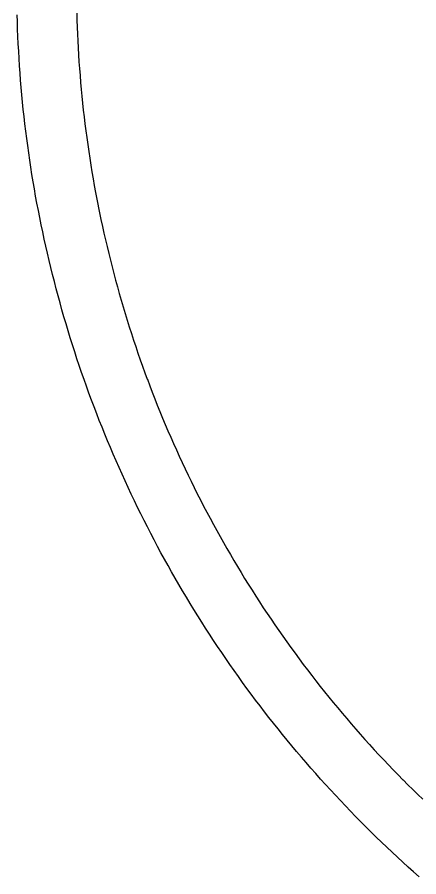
# Model space of a CAD drawing. Header units: millimetres. Extents: x -252 to 252, y -252 to 252.
# Drawn here: x -252.1 to -167.1, y -188.9 to -6.7 of the extents above; entities that cross this region are included whole.
import ezdxf

# ---------------------------------------------------------------- set-up
doc = ezdxf.new("R2010")
doc.units = ezdxf.units.MM
doc.layers.add('CUT_INNER', color=6, linetype='Continuous')
doc.layers.add('CUT_OUTER', color=1, linetype='Continuous')

msp = doc.modelspace()

# ---------------------------------------------------------------- linework, layer by layer
at = {"layer": 'CUT_INNER'}
msp.add_lwpolyline([(-239.5178, -5.8806), (-239.4773, -7.3486), (-239.4772, -7.3501), (-239.4277, -8.8179), (-239.4276, -8.8194), (-239.3691, -10.2868), (-239.369, -10.2883), (-239.3014, -11.7554), (-239.3014, -11.7569), (-239.2248, -13.2235), (-239.2247, -13.225), (-239.1392, -14.6911), (-239.1391, -14.6926), (-239.0445, -16.1581), (-239.0444, -16.1597), (-238.9409, -17.6246), (-238.9408, -17.6261), (-238.8282, -19.0904), (-238.8281, -19.0919), (-238.7066, -20.5554), (-238.7065, -20.5569), (-238.576, -22.0197), (-238.5758, -22.0212), (-238.4364, -23.4832), (-238.4362, -23.4847), (-238.2878, -24.9457), (-238.2876, -24.9473), (-238.1303, -26.4074), (-238.1301, -26.4089), (-237.9637, -27.868), (-237.9636, -27.8695), (-237.7883, -29.3276), (-237.7881, -29.3291), (-237.6038, -30.7861), (-237.6036, -30.7876), (-237.4105, -32.2434), (-237.4103, -32.245), (-237.2082, -33.6995), (-237.2079, -33.7011), (-236.9969, -35.1544), (-236.9967, -35.1559), (-236.7767, -36.6079), (-236.7765, -36.6094), (-236.5477, -38.0601), (-236.5474, -38.0616), (-236.3097, -39.5108), (-236.3094, -39.5123), (-236.0628, -40.96), (-236.0625, -40.9615), (-235.807, -42.4077), (-235.8068, -42.4092), (-235.5424, -43.8538), (-235.5421, -43.8553), (-235.2689, -45.2982), (-235.2686, -45.2997), (-234.9865, -46.7409), (-234.9862, -46.7424), (-234.6953, -48.1819), (-234.695, -48.1834), (-234.3952, -49.6211), (-234.3949, -49.6226), (-234.0863, -51.0584), (-234.086, -51.0599), (-233.7686, -52.4937), (-233.7683, -52.4952), (-233.4421, -53.9271), (-233.4418, -53.9286), (-233.1069, -55.3585), (-233.1065, -55.36), (-232.7628, -56.7877), (-232.7624, -56.7892), (-232.41, -58.2149), (-232.4096, -58.2164), (-232.0484, -59.6398), (-232.048, -59.6413), (-231.6781, -61.0625), (-231.6777, -61.064), (-231.2991, -62.4829), (-231.2987, -62.4844), (-230.9113, -63.901), (-230.9109, -63.9024), (-230.5149, -65.3166), (-230.5145, -65.3181), (-230.1098, -66.7298), (-230.1093, -66.7313), (-229.696, -68.1405), (-229.6955, -68.1419), (-229.2736, -69.5486), (-229.2731, -69.55), (-228.8425, -70.9541), (-228.842, -70.9555), (-228.4028, -72.3569), (-228.4024, -72.3583), (-227.9546, -73.757), (-227.9541, -73.7584), (-227.4977, -75.1543), (-227.4972, -75.1557), (-227.0323, -76.5488), (-227.0318, -76.5502), (-226.5583, -77.9404), (-226.5578, -77.9418), (-226.0758, -79.329), (-226.0753, -79.3305), (-225.5848, -80.7147), (-225.5843, -80.7162), (-225.0853, -82.0974), (-225.0848, -82.0988), (-224.5773, -83.4769), (-224.5768, -83.4783), (-224.0609, -84.8533), (-224.0603, -84.8548), (-223.536, -86.2265), (-223.5355, -86.228), (-223.0027, -87.5965), (-223.0022, -87.5979), (-222.4611, -88.9632), (-222.4605, -88.9646), (-221.911, -90.3265), (-221.9104, -90.3279), (-221.3526, -91.6864), (-221.352, -91.6878), (-220.7858, -93.0429), (-220.7852, -93.0443), (-220.2108, -94.3958), (-220.2102, -94.3973), (-219.6274, -95.7453), (-219.6268, -95.7467), (-219.0358, -97.0911), (-219.0352, -97.0925), (-218.436, -98.4332), (-218.4353, -98.4346), (-217.8279, -99.7717), (-217.8272, -99.7731), (-217.2116, -101.1063), (-217.2109, -101.1077), (-216.5871, -102.4372), (-216.5865, -102.4386), (-215.9545, -103.7643), (-215.9538, -103.7656), (-215.3137, -105.0874), (-215.3131, -105.0888), (-214.6649, -106.4065), (-214.6642, -106.4079), (-214.008, -107.7217), (-214.0073, -107.7231), (-213.343, -109.0328), (-213.3423, -109.0342), (-212.6699, -110.3398), (-212.6692, -110.3411), (-211.9889, -111.6426), (-211.9882, -111.644), (-211.2999, -112.9413), (-211.2992, -112.9426), (-210.6029, -114.2357), (-210.6022, -114.237), (-209.898, -115.5257), (-209.8973, -115.5271), (-209.1852, -116.8115), (-209.1844, -116.8128), (-208.4645, -118.0928), (-208.4638, -118.0941), (-207.736, -119.3697), (-207.7352, -119.371), (-206.9996, -120.6421), (-206.9989, -120.6434), (-206.2555, -121.91), (-206.2547, -121.9113), (-205.5036, -123.1732), (-205.5028, -123.1745), (-204.7439, -124.4318), (-204.7431, -124.4332), (-203.9766, -125.6858), (-203.9758, -125.6871), (-203.2016, -126.935), (-203.2007, -126.9363), (-202.4189, -128.1794), (-202.4181, -128.1807), (-201.6286, -129.419), (-201.6277, -129.4203), (-200.8307, -130.6538), (-200.8298, -130.6551), (-200.0252, -131.8836), (-200.0244, -131.8849), (-199.2122, -133.1084), (-199.2114, -133.1097), (-198.3917, -134.3283), (-198.3909, -134.3295), (-197.5638, -135.5431), (-197.5629, -135.5443), (-196.7284, -136.7527), (-196.7275, -136.754), (-195.8856, -137.9573), (-195.8847, -137.9585), (-195.0354, -139.1566), (-195.0345, -139.1578), (-194.1779, -140.3507), (-194.177, -140.3519), (-193.3131, -141.5395), (-193.3122, -141.5407), (-192.4409, -142.723), (-192.44, -142.7242), (-191.5616, -143.9011), (-191.5607, -143.9023), (-190.675, -145.0738), (-190.6741, -145.075), (-189.7813, -146.241), (-189.7803, -146.2422), (-188.8804, -147.4027), (-188.8794, -147.4039), (-187.9724, -148.5589), (-187.9714, -148.5601), (-187.0573, -149.7095), (-187.0564, -149.7107), (-186.1352, -150.8544), (-186.1342, -150.8556), (-185.2061, -151.9937), (-185.2051, -151.9949), (-184.27, -153.1272), (-184.269, -153.1284), (-183.3269, -154.255), (-183.3259, -154.2562), (-182.377, -155.377), (-182.376, -155.3781), (-181.4202, -156.4931), (-181.4192, -156.4943), (-180.4565, -157.6033), (-180.4555, -157.6045), (-179.4861, -158.7076), (-179.4851, -158.7088), (-178.5089, -159.8059), (-178.5079, -159.8071), (-177.525, -160.8982), (-177.524, -160.8994), (-176.5344, -161.9845), (-176.5334, -161.9856), (-175.5372, -163.0646), (-175.5361, -163.0658), (-174.5333, -164.1386), (-174.5323, -164.1398), (-173.5229, -165.2065), (-173.5218, -165.2076), (-172.5059, -166.2681), (-172.5049, -166.2692), (-171.4825, -167.3234), (-171.4814, -167.3245), (-170.4526, -168.3725), (-170.4515, -168.3736), (-169.4163, -169.4152), (-169.4152, -169.4163), (-168.3736, -170.4515), (-168.3725, -170.4526), (-167.3245, -171.4814), (-167.3234, -171.4825), (-166.2692, -172.5049)], dxfattribs=at)
at = {"layer": 'CUT_OUTER'}
msp.add_lwpolyline([(-167.0607, -188.9327), (-168.2168, -187.9041), (-169.3666, -186.8684), (-170.51, -185.8257), (-171.647, -184.7759), (-172.7775, -183.7192), (-173.9016, -182.6556), (-175.019, -181.5852), (-176.1299, -180.5078), (-177.2342, -179.4237), (-178.3318, -178.3329), (-179.4227, -177.2353), (-180.5068, -176.131), (-181.5841, -175.0202), (-182.6546, -173.9027), (-183.7182, -172.7787), (-184.7749, -171.6481), (-185.8246, -170.5111), (-186.8674, -169.3677), (-187.9031, -168.2179), (-188.9317, -167.0618), (-189.9532, -165.8994), (-190.9676, -164.7308), (-191.9747, -163.5559), (-192.9747, -162.3749), (-193.9674, -161.1878), (-194.9527, -159.9946), (-195.9308, -158.7954), (-196.9014, -157.5902), (-197.8647, -156.379), (-198.8205, -155.162), (-199.7688, -153.9391), (-200.7096, -152.7105), (-201.6428, -151.4761), (-202.5685, -150.236), (-203.4865, -148.9902), (-204.3969, -147.7388), (-205.2995, -146.4819), (-206.1944, -145.2195), (-207.0816, -143.9515), (-207.961, -142.6782), (-208.8325, -141.3995), (-209.6962, -140.1154), (-210.552, -138.8261), (-211.3999, -137.5316), (-212.2397, -136.2319), (-213.0717, -134.927), (-213.8955, -133.6171), (-214.7114, -132.3022), (-215.5191, -130.9822), (-216.3188, -129.6574), (-217.1103, -128.3276), (-217.8936, -126.993), (-218.6687, -125.6537), (-219.4356, -124.3096), (-220.1942, -122.9608), (-220.9445, -121.6074), (-221.6865, -120.2494), (-222.4202, -118.8869), (-223.1455, -117.5199), (-223.8624, -116.1485), (-224.5708, -114.7728), (-225.2708, -113.3927), (-225.9623, -112.0083), (-226.6454, -110.6197), (-227.3198, -109.227), (-227.9858, -107.8301), (-228.6431, -106.4292), (-229.2918, -105.0242), (-229.9319, -103.6153), (-230.5634, -102.2026), (-231.1862, -100.7859), (-231.8002, -99.3655), (-232.4055, -97.9413), (-233.0021, -96.5135), (-233.5899, -95.082), (-234.1689, -93.6469), (-234.7391, -92.2083), (-235.3005, -90.7662), (-235.853, -89.3208), (-236.3966, -87.8719), (-236.9314, -86.4198), (-237.4572, -84.9643), (-237.974, -83.5057), (-238.4819, -82.044), (-238.9808, -80.5791), (-239.4708, -79.1113), (-239.9517, -77.6404), (-240.4235, -76.1666), (-240.8864, -74.69), (-241.3401, -73.2105), (-241.7848, -71.7283), (-242.2204, -70.2434), (-242.6468, -68.7558), (-243.0641, -67.2657), (-243.4723, -65.773), (-243.8713, -64.2779), (-244.2611, -62.7803), (-244.6417, -61.2803), (-245.0131, -59.7781), (-245.3753, -58.2736), (-245.7282, -56.7669), (-246.0719, -55.2581), (-246.4063, -53.7472), (-246.7315, -52.2342), (-247.0473, -50.7193), (-247.3539, -49.2025), (-247.6511, -47.6839), (-247.9391, -46.1634), (-248.2176, -44.6412), (-248.4869, -43.1173), (-248.7468, -41.5918), (-248.9973, -40.0648), (-249.2384, -38.5362), (-249.4702, -37.0062), (-249.6926, -35.4748), (-249.9055, -33.942), (-250.1091, -32.408), (-250.3032, -30.8727), (-250.488, -29.3363), (-250.6633, -27.7988), (-250.8291, -26.2602), (-250.9855, -24.7207), (-251.1325, -23.1802), (-251.27, -21.6388), (-251.398, -20.0967), (-251.5166, -18.5537), (-251.6257, -17.0101), (-251.7253, -15.4659), (-251.8155, -13.921), (-251.8962, -12.3756), (-251.9674, -10.8298), (-252.0291, -9.2835), (-252.0813, -7.737), (-252.124, -6.1901)], dxfattribs=at)

doc.saveas('drawing.dxf')
